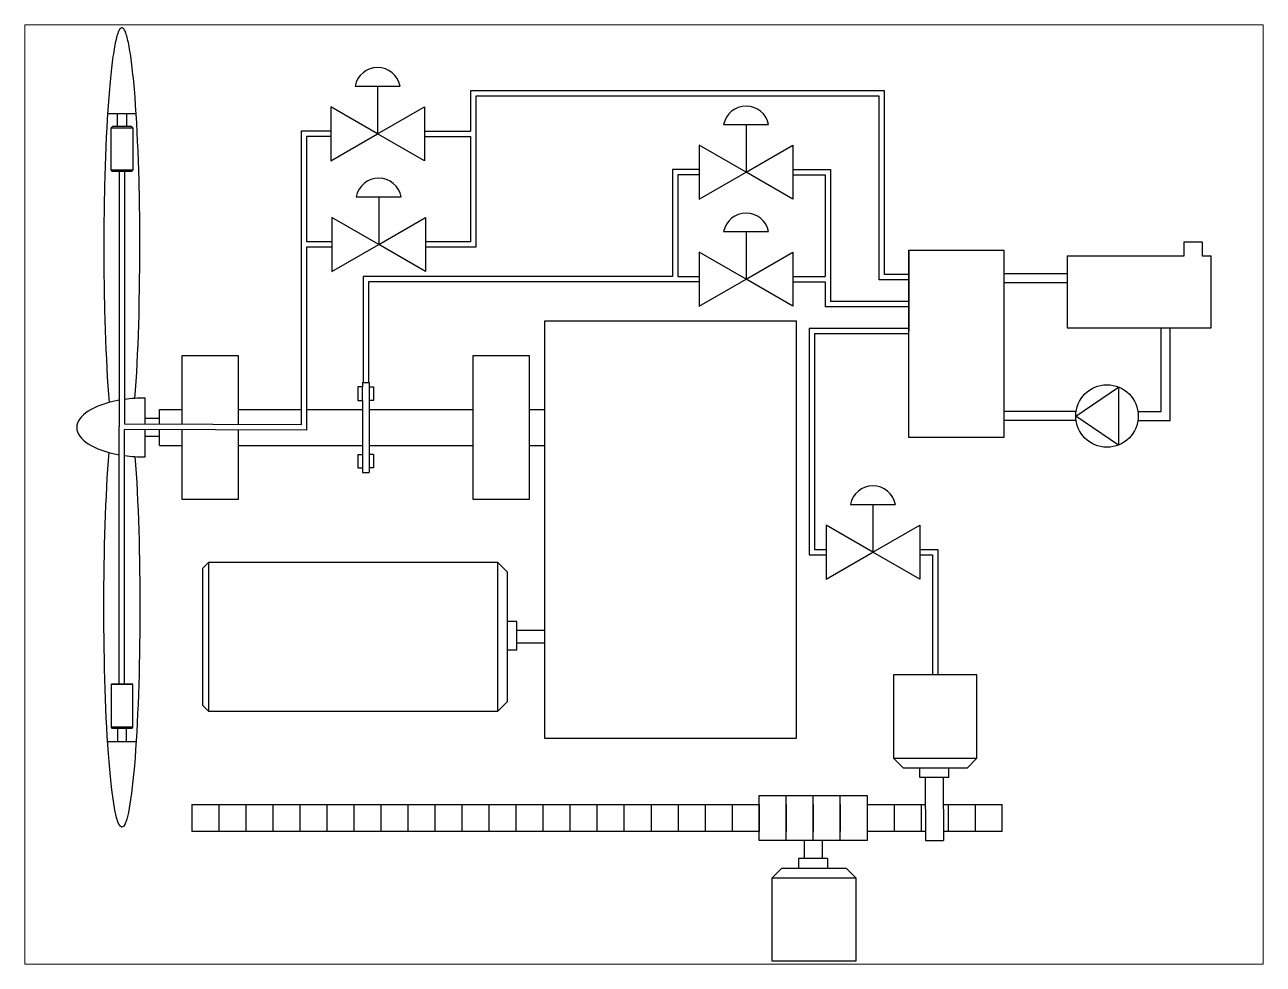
# Paper-space layout 'Layout2' of a CAD drawing. Header units: millimetres. Extents: x 26 to 231, y 20 to 176.
# The model-space entities are those that its viewports show. They can reach past a viewport. Long polylines and large blocks are cut down to what shows.
import ezdxf

# ---------------------------------------------------------------- set-up
doc = ezdxf.new("R2010")
doc.units = ezdxf.units.MM

# ---------------------------------------------------------------- blocks, each defined once
blk = doc.blocks.new('*U4')
blk.add_line((0, 15), (0, -15))
blk = doc.blocks.new('*U5')
at = {"color": 0, "linetype": 'ByBlock', "lineweight": -2, "transparency": 16777216}
for p in [(0, 0), (30, 0), (60, 0), (90, 0), (120, 0), (150, 0), (180, 0), (210, 0), (240, 0), (270, 0), (300, 0), (330, 0), (360, 0), (390, 0), (420, 0), (450, 0), (480, 0), (510, 0), (540, 0), (570, 0), (600, 0), (630, 0), (660, 0), (690, 0), (720, 0), (750, 0), (780, 0), (810, 0), (840, 0), (870, 0)]:
    blk.add_blockref('*U4', p, dxfattribs=at)

msp = doc.modelspace()

# ---------------------------------------------------------------- linework, layer by layer
for p, q in [((1231.9, 2030.3), (1281.9, 2030.3)), ((1256.9, 2030.3), (1256.9, 1977.3)), ((1360.1, 2025.1), (1360.1, 1980.3)), ((1820.1, 2025.1), (1360.1, 2025.1)), ((1820.1, 1820.8), (1820.1, 2025.1)), ((1366.1, 2019.1), (1366.1, 1851.3)), ((1814.1, 2019.1), (1366.1, 2019.1)), ((1814.1, 1814.8), (1814.1, 2019.1)), ((956.9, 1999.9), (988.6, 1999.9)), ((1256.9, 1977.3), (1204.9, 2007.3)), ((1204.9, 2007.3), (1204.9, 1947.3)), ((1256.9, 1977.3), (1308.8, 2007.3)), ((1308.8, 2007.3), (1308.8, 1947.3)), ((1641.2, 1987.5), (1691.2, 1987.5)), ((1666.2, 1987.5), (1666.2, 1934.5)), ((1171.9, 1980.3), (1171.9, 1654)), ((1204.9, 1980.3), (1171.9, 1980.3)), ((1177.9, 1974.3), (1177.9, 1857.3)), ((1204.9, 1974.3), (1177.9, 1974.3)), ((1204.9, 1947.3), (1256.9, 1977.3)), ((1308.8, 1947.3), (1256.9, 1977.3)), ((1308.8, 1980.3), (1360.1, 1980.3)), ((1308.8, 1974.3), (1360.1, 1974.3)), ((1360.1, 1974.3), (1360.1, 1857.3)), ((1666.2, 1934.5), (1614.2, 1964.5)), ((1614.2, 1964.5), (1614.2, 1904.5)), ((1666.2, 1934.5), (1718.1, 1964.5)), ((1718.1, 1964.5), (1718.1, 1904.5)), ((960.8, 1936.7), (961.8, 1935.7)), ((961.8, 1935.7), (984, 1935.7)), ((969.8, 1935.7), (969.8, 1651.7)), ((975.8, 1935.7), (975.8, 1654.7)), ((985, 1936.7), (984, 1935.7)), ((1584.3, 1937.5), (1584.3, 1818.6)), ((1614.2, 1937.5), (1584.3, 1937.5)), ((1590.3, 1931.5), (1590.3, 1818.6)), ((1614.2, 1931.5), (1590.3, 1931.5)), ((1614.2, 1904.5), (1666.2, 1934.5)), ((1718.1, 1904.5), (1666.2, 1934.5)), ((1718.1, 1937.5), (1760, 1937.5)), ((1718.1, 1931.5), (1754, 1931.5)), ((1754, 1931.5), (1754, 1818.6)), ((1760, 1937.5), (1760, 1790.8)), ((1233.1, 1907.3), (1283.1, 1907.3)), ((1258.1, 1907.3), (1258.1, 1854.3)), ((1258.1, 1854.3), (1206.1, 1884.3)), ((1206.1, 1884.3), (1206.1, 1824.3)), ((1258.1, 1854.3), (1310.1, 1884.3)), ((1310.1, 1884.3), (1310.1, 1824.3)), ((1641.2, 1868.6), (1691.2, 1868.6)), ((1666.2, 1868.6), (1666.2, 1815.6)), ((1206.1, 1857.3), (1177.9, 1857.3)), ((1206.1, 1851.3), (1177.9, 1851.3)), ((1177.9, 1851.3), (1177.9, 1647.9)), ((1206.1, 1824.3), (1258.1, 1854.3)), ((1310.1, 1824.3), (1258.1, 1854.3)), ((1360.1, 1857.3), (1310.1, 1857.3)), ((1366.1, 1851.3), (1310.1, 1851.3)), ((1666.2, 1815.6), (1614.2, 1845.6)), ((1614.2, 1845.6), (1614.2, 1785.6)), ((1666.2, 1815.6), (1718.1, 1845.6)), ((1718.1, 1845.6), (1718.1, 1785.6)), ((1847.1, 1847.8), (1847.1, 1817.8)), ((2152.9, 1841.5), (2152.9, 1857.2)), ((2152.9, 1857.2), (2172.9, 1857.2)), ((2172.9, 1857.2), (2172.9, 1841.5)), ((2022.9, 1841.5), (2022.9, 1761.5)), ((2022.9, 1841.5), (2152.9, 1841.5)), ((2172.9, 1841.5), (2182.9, 1841.5)), ((2182.9, 1761.5), (2182.9, 1841.5)), ((1584.3, 1818.6), (1240.7, 1818.6)), ((1240.7, 1818.6), (1240.7, 1700.9)), ((1590.3, 1818.6), (1614.2, 1818.6)), ((1718.1, 1818.6), (1754, 1818.6)), ((1847.1, 1820.8), (1820.1, 1820.8)), ((1847.1, 1817.8), (1847.1, 1787.8)), ((2022.9, 1821.5), (1952.4, 1821.5)), ((1614.2, 1812.6), (1246.7, 1812.6)), ((1246.7, 1812.6), (1246.7, 1700.9)), ((1614.2, 1785.6), (1666.2, 1815.6)), ((1718.1, 1785.6), (1666.2, 1815.6)), ((1718.1, 1812.6), (1754, 1812.6)), ((1754, 1812.6), (1754, 1784.8)), ((1847.1, 1814.8), (1814.1, 1814.8)), ((2022.9, 1811.5), (1952.4, 1811.5)), ((1847.1, 1790.8), (1760, 1790.8)), ((1847.1, 1784.8), (1754, 1784.8)), ((1847.1, 1787.8), (1847.1, 1757.8)), ((2022.9, 1761.5), (2182.9, 1761.5)), ((2127.3, 1668.6), (2127.3, 1761.5)), ((2137.3, 1658.6), (2137.3, 1761.5)), ((1847.1, 1760.8), (1736.2, 1760.8)), ((1736.2, 1760.8), (1736.2, 1509.5)), ((1847.1, 1754.8), (1742.2, 1754.8)), ((1742.2, 1754.8), (1742.2, 1515.5)), ((1240, 1695.9), (1235, 1695.9)), ((1235, 1695.9), (1235, 1680.9)), ((1240, 1700.9), (1240, 1695.9)), ((1240, 1700.9), (1247.5, 1700.9)), ((1240, 1680.9), (1240, 1695.9)), ((1247.5, 1700.9), (1247.5, 1600.9)), ((1247.5, 1695.9), (1252.5, 1695.9)), ((1252.5, 1695.9), (1252.5, 1680.9)), ((2032.4, 1663.6), (2079.8, 1695.8)), ((2079.8, 1695.8), (2079.8, 1631.3)), ((998.6, 1654.6), (998.6, 1683.7)), ((1235, 1680.9), (1240, 1680.9)), ((1240, 1680.9), (1240, 1605.9)), ((1252.5, 1680.9), (1247.5, 1680.9)), ((1014.5, 1670.9), (1039.8, 1670.9)), ((1014.5, 1654.5), (1014.5, 1670.9)), ((1101.9, 1670.9), (1171.9, 1670.9)), ((1177.9, 1670.9), (1240, 1670.9)), ((1247.5, 1670.9), (1363.1, 1670.9)), ((1425.2, 1670.9), (1442.5, 1670.9)), ((2032.8, 1668.6), (1952.4, 1668.6)), ((2101.4, 1668.6), (2127.3, 1668.6)), ((969.8, 1366.2), (969.8, 1651.7)), ((1171.9, 1654), (975.8, 1654.7)), ((1014.5, 1660.9), (998.6, 1660.9)), ((2032.8, 1658.6), (1952.4, 1658.6)), ((2079.8, 1631.3), (2032.4, 1663.6)), ((2101.4, 1658.6), (2137.3, 1658.6)), ((975.8, 1366.2), (975.8, 1648.7)), ((1177.9, 1647.9), (975.8, 1648.7)), ((998.6, 1618.2), (998.6, 1648.6)), ((1014.5, 1640.9), (998.6, 1640.9)), ((1014.5, 1630.9), (1014.5, 1648.5)), ((1014.5, 1630.9), (1039.8, 1630.9)), ((1101.9, 1630.9), (1240, 1630.9)), ((1247.5, 1630.9), (1363.1, 1630.9)), ((1425.2, 1630.9), (1442.5, 1630.9)), ((1235, 1620.9), (1235, 1605.9)), ((1235, 1620.9), (1240, 1620.9)), ((1252.5, 1620.9), (1247.5, 1620.9)), ((1252.5, 1620.9), (1252.5, 1605.9)), ((1235, 1605.9), (1240, 1605.9)), ((1240, 1605.9), (1240, 1600.9)), ((1240, 1600.9), (1247.5, 1600.9)), ((1252.5, 1605.9), (1247.5, 1605.9)), ((1782.1, 1565.5), (1832.1, 1565.5)), ((1807.1, 1565.5), (1807.1, 1512.5)), ((1807.1, 1512.5), (1755.2, 1542.5)), ((1755.2, 1542.5), (1755.2, 1482.5)), ((1807.1, 1512.5), (1859.1, 1542.5)), ((1859.1, 1542.5), (1859.1, 1482.5)), ((1742.2, 1515.5), (1755.2, 1515.5)), ((1859.1, 1515.5), (1879.4, 1515.5)), ((1879.4, 1515.5), (1879.4, 1376.2)), ((1069.4, 1501.1), (1062.4, 1494.1)), ((1390.2, 1501.1), (1400.9, 1490.5)), ((1736.2, 1509.5), (1755.2, 1509.5)), ((1755.2, 1482.5), (1807.1, 1512.5)), ((1859.1, 1482.5), (1807.1, 1512.5)), ((1859.1, 1509.5), (1873.4, 1509.5)), ((1873.4, 1509.5), (1873.4, 1376.2)), ((1062.4, 1494.1), (1062.4, 1342.5)), ((1400.9, 1490.5), (1400.9, 1346)), ((1411.7, 1435.3), (1400.9, 1435.3)), ((1411.7, 1403.3), (1411.7, 1435.3)), ((1442.5, 1425.4), (1411.7, 1425.4)), ((1442.5, 1411.1), (1411.7, 1411.1)), ((1411.7, 1403.3), (1400.9, 1403.3)), ((960.8, 1365.2), (961.8, 1366.2)), ((961.8, 1366.2), (984, 1366.2)), ((985, 1365.2), (984, 1366.2)), ((1069.4, 1335.4), (1062.4, 1342.5)), ((1390.2, 1335.4), (1400.9, 1346)), ((956.9, 1302), (988.6, 1302)), ((1830, 1283.4), (1840.6, 1272.8)), ((1922.7, 1283.4), (1912.1, 1272.8)), ((1840.6, 1272.8), (1912.1, 1272.8)), ((1859.3, 1262), (1859.3, 1272.8)), ((1891.4, 1262), (1891.4, 1272.8)), ((1891.4, 1262), (1859.3, 1262)), ((1865.3, 1262), (1865.6, 1192)), ((1885.3, 1262), (1885.6, 1192)), ((1680.6, 1192), (1680.6, 1242)), ((1680.6, 1242), (1800.6, 1242)), ((1710.6, 1192), (1710.6, 1242)), ((1740.6, 1192), (1740.6, 1242)), ((1770.6, 1192), (1770.6, 1242)), ((1800.6, 1242), (1800.6, 1192)), ((1050.6, 1232), (1680.6, 1232)), ((1800.6, 1232), (1865.4, 1232)), ((1885.4, 1232), (1950.6, 1232)), ((1950.6, 1202), (1950.6, 1232)), ((1680.6, 1202), (1050.6, 1202)), ((1865.5, 1202), (1800.6, 1202)), ((1950.6, 1202), (1885.5, 1202)), ((1800.6, 1192), (1680.6, 1192)), ((1730.6, 1192), (1730.6, 1172)), ((1750.6, 1192), (1750.6, 1172)), ((1865.6, 1192), (1885.6, 1192)), ((1756.6, 1172), (1724.5, 1172)), ((1724.5, 1172), (1724.5, 1161.2)), ((1756.6, 1172), (1756.6, 1161.2)), ((1695.2, 1150.6), (1705.8, 1161.2)), ((1705.8, 1161.2), (1777.4, 1161.2)), ((1788, 1150.6), (1777.4, 1161.2))]:
    msp.add_line(p, q)
for points in [[(967.8, 1985.3), (967.8, 1999.9), (977.8, 1999.9), (977.8, 1985.3)], [(985, 1983.7), (983.5, 1985.3), (962.3, 1985.3), (960.8, 1983.7)], [(1039.8, 1654.4), (1039.8, 1730.9), (1101.9, 1730.9), (1101.9, 1654.2)], [(1101.9, 1648.2), (1101.9, 1571), (1039.8, 1571), (1039.8, 1648.4)], [(985, 1318.2), (983.5, 1316.6), (962.3, 1316.6), (960.8, 1318.2)], [(967.8, 1316.6), (967.8, 1302), (977.8, 1302), (977.8, 1316.6)]]:
    msp.add_lwpolyline(points)
for points in [[(960.8, 1936.7), (960.8, 1983.7), (985, 1983.7), (985, 1936.7)], [(1847.1, 1847.8), (1952.4, 1847.8), (1952.4, 1639.6), (1847.1, 1639.6)], [(1442.5, 1769.5), (1722, 1769.5), (1722, 1305.4), (1442.5, 1305.4)], [(1363.1, 1730.9), (1425.2, 1730.9), (1425.2, 1571), (1363.1, 1571)], [(1069.4, 1501.1), (1390.2, 1501.1), (1390.2, 1335.4), (1069.4, 1335.4)], [(1830, 1283.4), (1922.7, 1283.4), (1922.7, 1376.2), (1830, 1376.2)], [(960.8, 1365.2), (960.8, 1318.2), (985, 1318.2), (985, 1365.2)], [(1695.2, 1150.6), (1788, 1150.6), (1788, 1057.8), (1695.2, 1057.8)]]:
    msp.add_lwpolyline(points, close=True)
msp.add_circle((2067.1, 1663.6), 34.7)
for centre in [(1256.9, 2025.3), (1666.2, 1982.5), (1258.1, 1902.3), (1666.2, 1863.6), (1807.1, 1560.5)]:
    msp.add_arc(centre, 25.5, 11.3099, 168.6901)
for centre, major_axis, ratio, start_param, end_param in [((972.8, 1850.9), (0, 244.2), 0.081911, 3.955488, 8.636901), ((998.6, 1650.9), (-75.9, 0), 0.431027, 5.102808, 7.463562), ((998.6, 1650.9), (-75.9, 0), 0.431027, 4.712389, 5.018655), ((998.6, 1650.9), (-75.9, 0), 0.431027, 7.547715, 7.853982)]:
    msp.add_ellipse(centre, major_axis=major_axis, ratio=ratio, start_param=start_param, end_param=end_param)
at = {"extrusion": (0, 0, -1)}
msp.add_ellipse((972.8, 1450.9), major_axis=(0, -244.2), ratio=0.081911, start_param=3.955488, end_param=8.636901, dxfattribs=at)

# ---------------------------------------------------------------- block references
msp.add_blockref('*U5', (1050.6, 1217))

psp = doc.layouts.new('Layout2')

# ---------------------------------------------------------------- viewports
at = {"layer": '0'}
psp.add_viewport(center=(128.5, 97.5), size=(205.6, 156), view_center_point=(1552.82, 1576.44), view_height=1043.8761, dxfattribs=at)

doc.saveas('drawing.dxf')
